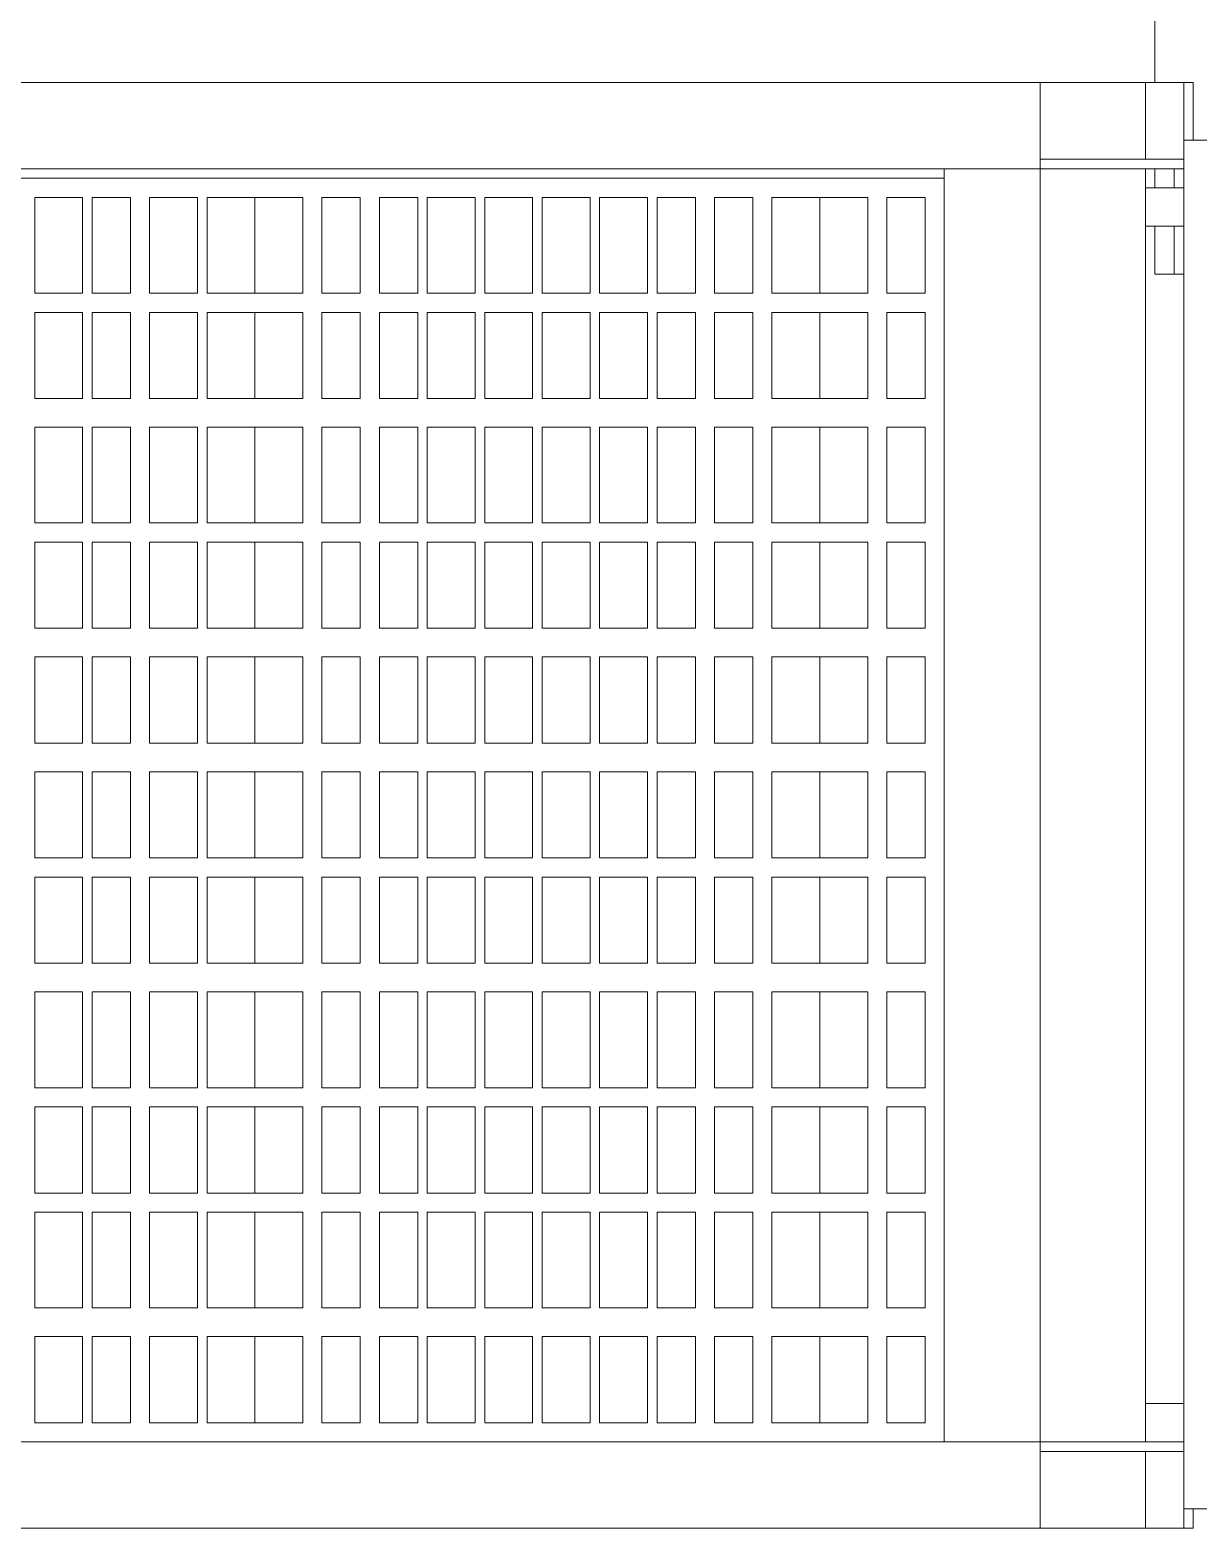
# Model space of a CAD drawing. Header units: metres. Extents: x -19121 to 152404, y -12107 to 46241.
# Drawn here: x 3762.8 to 3802.2, y 528.2 to 578.6 of the extents above; entities that cross this region are included whole.
import ezdxf

# ---------------------------------------------------------------- set-up
doc = ezdxf.new("R2010")
doc.units = ezdxf.units.M
doc.header["$LTSCALE"] = 50
doc.header["$MEASUREMENT"] = 0
doc.layers.get('0').update_dxf_attribs({"color": 9, "lineweight": 9})
doc.layers.add('32-ekipman', color=9, linetype='Continuous', lineweight=9)

# ---------------------------------------------------------------- blocks, each defined once
blk = doc.blocks.new('h')
for points in [[(182021.587, -16206.16), (182021.265, -16206.16), (182021.265, -16206.482)], [(182021.587, -16206.16), (182026.42, -16206.16)], [(182096.974, -16206.16), (182021.587, -16206.16)], [(182021.587, -16206.482), (182021.587, -16206.16)], [(182022.876, -16206.16), (182022.876, -16208.738)], [(182026.42, -16206.16), (182026.42, -16206.482)], [(182026.42, -16206.16), (182026.42, -16206.16)], [(182026.42, -16206.482), (182026.42, -16206.16)], [(182026.42, -16206.16), (182026.42, -16208.738)], [(182026.42, -16206.16), (182026.42, -16206.16)], [(182021.265, -16206.482), (182021.265, -16206.805)], [(182021.587, -16208.415), (182021.587, -16206.482)], [(182026.42, -16206.482), (182026.42, -16208.415)], [(182026.42, -16208.415), (182026.42, -16206.482)], [(182007.734, -16206.805), (182021.587, -16206.805)], [(182021.587, -16252.874), (182021.587, -16206.805)], [(182021.587, -16208.738), (182021.587, -16208.415)], [(182026.42, -16208.738), (182026.42, -16208.415)], [(182026.42, -16208.415), (182026.42, -16208.738)], [(182026.42, -16208.738), (182021.587, -16208.738)], [(182021.587, -16209.06), (182026.42, -16209.06)], [(182022.876, -16209.06), (182022.876, -16210.348)], [(182022.876, -16209.06), (182022.876, -16251.908)], [(182026.42, -16209.06), (182026.42, -16208.738)], [(182093.108, -16209.06), (182026.42, -16209.06)], [(182026.42, -16209.06), (182026.42, -16251.908)], [(182026.42, -16209.06), (182026.42, -16210.348)], [(182026.42, -16209.06), (182026.42, -16251.908)], [(182026.42, -16209.06), (182026.42, -16251.908)], [(182029.641, -16209.06), (182029.641, -16251.908)], [(182029.641, -16209.06), (182029.641, -16251.586)], [(182031.574, -16209.704), (182030.286, -16209.704)], [(182030.286, -16209.704), (182030.286, -16212.604)], [(182031.574, -16212.604), (182031.574, -16209.704)], [(182033.829, -16209.704), (182032.219, -16209.704)], [(182032.219, -16209.704), (182032.219, -16212.604)], [(182035.44, -16209.704), (182033.829, -16209.704)], [(182033.829, -16212.604), (182033.829, -16209.704)], [(182033.829, -16209.704), (182033.829, -16212.604)], [(182035.44, -16212.604), (182035.44, -16209.704)], [(182037.373, -16209.704), (182036.085, -16209.704)], [(182036.085, -16209.704), (182036.085, -16212.604)], [(182037.373, -16212.604), (182037.373, -16209.704)], [(182039.306, -16209.704), (182038.018, -16209.704)], [(182038.018, -16209.704), (182038.018, -16212.604)], [(182039.306, -16212.604), (182039.306, -16209.704)], [(182041.239, -16209.704), (182039.628, -16209.704)], [(182039.628, -16209.704), (182039.628, -16212.604)], [(182041.239, -16212.604), (182041.239, -16209.704)], [(182043.172, -16209.704), (182041.561, -16209.704)], [(182041.561, -16209.704), (182041.561, -16212.604)], [(182043.172, -16212.604), (182043.172, -16209.704)], [(182045.105, -16209.704), (182043.494, -16209.704)], [(182043.494, -16209.704), (182043.494, -16212.604)], [(182045.105, -16212.604), (182045.105, -16209.704)], [(182047.038, -16209.704), (182045.427, -16209.704)], [(182045.427, -16209.704), (182045.427, -16212.604)], [(182047.038, -16212.604), (182047.038, -16209.704)], [(182048.649, -16209.704), (182047.36, -16209.704)], [(182047.36, -16209.704), (182047.36, -16212.604)], [(182048.649, -16212.604), (182048.649, -16209.704)], [(182050.582, -16209.704), (182049.293, -16209.704)], [(182049.293, -16209.704), (182049.293, -16212.604)], [(182050.582, -16212.604), (182050.582, -16209.704)], [(182052.837, -16209.704), (182051.226, -16209.704)], [(182051.226, -16209.704), (182051.226, -16212.604)], [(182054.448, -16209.704), (182052.837, -16209.704)], [(182052.837, -16212.604), (182052.837, -16209.704)], [(182052.837, -16209.704), (182052.837, -16212.604)], [(182054.448, -16212.604), (182054.448, -16209.704)], [(182056.381, -16209.704), (182054.77, -16209.704)], [(182054.77, -16209.704), (182054.77, -16212.604)], [(182056.381, -16212.604), (182056.381, -16209.704)], [(182058.314, -16209.704), (182057.025, -16209.704)], [(182057.025, -16209.704), (182057.025, -16212.604)], [(182058.314, -16212.604), (182058.314, -16209.704)], [(182060.247, -16209.704), (182058.636, -16209.704)], [(182058.636, -16209.704), (182058.636, -16212.604)], [(182060.247, -16212.604), (182060.247, -16209.704)], [(182021.587, -16210.348), (182022.876, -16210.348)], [(182030.286, -16212.604), (182031.574, -16212.604)], [(182032.219, -16212.604), (182033.829, -16212.604)], [(182033.829, -16212.604), (182035.44, -16212.604)], [(182036.085, -16212.604), (182037.373, -16212.604)], [(182038.018, -16212.604), (182039.306, -16212.604)], [(182039.628, -16212.604), (182041.239, -16212.604)], [(182041.561, -16212.604), (182043.172, -16212.604)], [(182043.494, -16212.604), (182045.105, -16212.604)], [(182045.427, -16212.604), (182047.038, -16212.604)], [(182047.36, -16212.604), (182048.649, -16212.604)], [(182049.293, -16212.604), (182050.582, -16212.604)], [(182051.226, -16212.604), (182052.837, -16212.604)], [(182052.837, -16212.604), (182054.448, -16212.604)], [(182054.77, -16212.604), (182056.381, -16212.604)], [(182057.025, -16212.604), (182058.314, -16212.604)], [(182058.636, -16212.604), (182060.247, -16212.604)], [(182031.574, -16213.57), (182030.286, -16213.57)], [(182030.286, -16213.57), (182030.286, -16216.792)], [(182031.574, -16216.792), (182031.574, -16213.57)], [(182033.829, -16213.57), (182032.219, -16213.57)], [(182032.219, -16213.57), (182032.219, -16216.792)], [(182035.44, -16213.57), (182033.829, -16213.57)], [(182033.829, -16216.792), (182033.829, -16213.57)], [(182033.829, -16213.57), (182033.829, -16216.792)], [(182035.44, -16216.792), (182035.44, -16213.57)], [(182037.373, -16213.57), (182036.085, -16213.57)], [(182036.085, -16213.57), (182036.085, -16216.792)], [(182037.373, -16216.792), (182037.373, -16213.57)], [(182039.306, -16213.57), (182038.018, -16213.57)], [(182038.018, -16213.57), (182038.018, -16216.792)], [(182039.306, -16216.792), (182039.306, -16213.57)], [(182041.239, -16213.57), (182039.628, -16213.57)], [(182039.628, -16213.57), (182039.628, -16216.792)], [(182041.239, -16216.792), (182041.239, -16213.57)], [(182043.172, -16213.57), (182041.561, -16213.57)], [(182041.561, -16213.57), (182041.561, -16216.792)], [(182043.172, -16216.792), (182043.172, -16213.57)], [(182045.105, -16213.57), (182043.494, -16213.57)], [(182043.494, -16213.57), (182043.494, -16216.792)], [(182045.105, -16216.792), (182045.105, -16213.57)], [(182047.038, -16213.57), (182045.427, -16213.57)], [(182045.427, -16213.57), (182045.427, -16216.792)], [(182047.038, -16216.792), (182047.038, -16213.57)], [(182048.649, -16213.57), (182047.36, -16213.57)], [(182047.36, -16213.57), (182047.36, -16216.792)], [(182048.649, -16216.792), (182048.649, -16213.57)], [(182050.582, -16213.57), (182049.293, -16213.57)], [(182049.293, -16213.57), (182049.293, -16216.792)], [(182050.582, -16216.792), (182050.582, -16213.57)], [(182052.837, -16213.57), (182051.226, -16213.57)], [(182051.226, -16213.57), (182051.226, -16216.792)], [(182054.448, -16213.57), (182052.837, -16213.57)], [(182052.837, -16216.792), (182052.837, -16213.57)], [(182052.837, -16213.57), (182052.837, -16216.792)], [(182054.448, -16216.792), (182054.448, -16213.57)], [(182056.381, -16213.57), (182054.77, -16213.57)], [(182054.77, -16213.57), (182054.77, -16216.792)], [(182056.381, -16216.792), (182056.381, -16213.57)], [(182058.314, -16213.57), (182057.025, -16213.57)], [(182057.025, -16213.57), (182057.025, -16216.792)], [(182058.314, -16216.792), (182058.314, -16213.57)], [(182060.247, -16213.57), (182058.636, -16213.57)], [(182058.636, -16213.57), (182058.636, -16216.792)], [(182060.247, -16216.792), (182060.247, -16213.57)], [(182030.286, -16216.792), (182031.574, -16216.792)], [(182032.219, -16216.792), (182033.829, -16216.792)], [(182033.829, -16216.792), (182035.44, -16216.792)], [(182036.085, -16216.792), (182037.373, -16216.792)], [(182038.018, -16216.792), (182039.306, -16216.792)], [(182039.628, -16216.792), (182041.239, -16216.792)], [(182041.561, -16216.792), (182043.172, -16216.792)], [(182043.494, -16216.792), (182045.105, -16216.792)], [(182045.427, -16216.792), (182047.038, -16216.792)], [(182047.36, -16216.792), (182048.649, -16216.792)], [(182049.293, -16216.792), (182050.582, -16216.792)], [(182051.226, -16216.792), (182052.837, -16216.792)], [(182052.837, -16216.792), (182054.448, -16216.792)], [(182054.77, -16216.792), (182056.381, -16216.792)], [(182057.025, -16216.792), (182058.314, -16216.792)], [(182058.636, -16216.792), (182060.247, -16216.792)], [(182031.574, -16217.436), (182030.286, -16217.436)], [(182030.286, -16217.436), (182030.286, -16220.336)], [(182031.574, -16220.336), (182031.574, -16217.436)], [(182033.829, -16217.436), (182032.219, -16217.436)], [(182032.219, -16217.436), (182032.219, -16220.336)], [(182035.44, -16217.436), (182033.829, -16217.436)], [(182033.829, -16220.336), (182033.829, -16217.436)], [(182033.829, -16217.436), (182033.829, -16220.336)], [(182035.44, -16220.336), (182035.44, -16217.436)], [(182037.373, -16217.436), (182036.085, -16217.436)], [(182036.085, -16217.436), (182036.085, -16220.336)], [(182037.373, -16220.336), (182037.373, -16217.436)], [(182039.306, -16217.436), (182038.018, -16217.436)], [(182038.018, -16217.436), (182038.018, -16220.336)], [(182039.306, -16220.336), (182039.306, -16217.436)], [(182041.239, -16217.436), (182039.628, -16217.436)], [(182039.628, -16217.436), (182039.628, -16220.336)], [(182041.239, -16220.336), (182041.239, -16217.436)], [(182043.172, -16217.436), (182041.561, -16217.436)], [(182041.561, -16217.436), (182041.561, -16220.336)], [(182043.172, -16220.336), (182043.172, -16217.436)], [(182045.105, -16217.436), (182043.494, -16217.436)], [(182043.494, -16217.436), (182043.494, -16220.336)], [(182045.105, -16220.336), (182045.105, -16217.436)], [(182047.038, -16217.436), (182045.427, -16217.436)], [(182045.427, -16217.436), (182045.427, -16220.336)], [(182047.038, -16220.336), (182047.038, -16217.436)], [(182048.649, -16217.436), (182047.36, -16217.436)], [(182047.36, -16217.436), (182047.36, -16220.336)], [(182048.649, -16220.336), (182048.649, -16217.436)], [(182050.582, -16217.436), (182049.293, -16217.436)], [(182049.293, -16217.436), (182049.293, -16220.336)], [(182050.582, -16220.336), (182050.582, -16217.436)], [(182052.837, -16217.436), (182051.226, -16217.436)], [(182051.226, -16217.436), (182051.226, -16220.336)], [(182054.448, -16217.436), (182052.837, -16217.436)], [(182052.837, -16220.336), (182052.837, -16217.436)], [(182052.837, -16217.436), (182052.837, -16220.336)], [(182054.448, -16220.336), (182054.448, -16217.436)], [(182056.381, -16217.436), (182054.77, -16217.436)], [(182054.77, -16217.436), (182054.77, -16220.336)], [(182056.381, -16220.336), (182056.381, -16217.436)], [(182058.314, -16217.436), (182057.025, -16217.436)], [(182057.025, -16217.436), (182057.025, -16220.336)], [(182058.314, -16220.336), (182058.314, -16217.436)], [(182060.247, -16217.436), (182058.636, -16217.436)], [(182058.636, -16217.436), (182058.636, -16220.336)], [(182060.247, -16220.336), (182060.247, -16217.436)], [(182030.286, -16220.336), (182031.574, -16220.336)], [(182032.219, -16220.336), (182033.829, -16220.336)], [(182033.829, -16220.336), (182035.44, -16220.336)], [(182036.085, -16220.336), (182037.373, -16220.336)], [(182038.018, -16220.336), (182039.306, -16220.336)], [(182039.628, -16220.336), (182041.239, -16220.336)], [(182041.561, -16220.336), (182043.172, -16220.336)], [(182043.494, -16220.336), (182045.105, -16220.336)], [(182045.427, -16220.336), (182047.038, -16220.336)], [(182047.36, -16220.336), (182048.649, -16220.336)], [(182049.293, -16220.336), (182050.582, -16220.336)], [(182051.226, -16220.336), (182052.837, -16220.336)], [(182052.837, -16220.336), (182054.448, -16220.336)], [(182054.77, -16220.336), (182056.381, -16220.336)], [(182057.025, -16220.336), (182058.314, -16220.336)], [(182058.636, -16220.336), (182060.247, -16220.336)], [(182031.574, -16220.98), (182030.286, -16220.98)], [(182030.286, -16220.98), (182030.286, -16224.202)], [(182031.574, -16224.202), (182031.574, -16220.98)], [(182033.829, -16220.98), (182032.219, -16220.98)], [(182032.219, -16220.98), (182032.219, -16224.202)], [(182035.44, -16220.98), (182033.829, -16220.98)], [(182033.829, -16224.202), (182033.829, -16220.98)], [(182033.829, -16220.98), (182033.829, -16224.202)], [(182035.44, -16224.202), (182035.44, -16220.98)], [(182037.373, -16220.98), (182036.085, -16220.98)], [(182036.085, -16220.98), (182036.085, -16224.202)], [(182037.373, -16224.202), (182037.373, -16220.98)], [(182039.306, -16220.98), (182038.018, -16220.98)], [(182038.018, -16220.98), (182038.018, -16224.202)], [(182039.306, -16224.202), (182039.306, -16220.98)], [(182041.239, -16220.98), (182039.628, -16220.98)], [(182039.628, -16220.98), (182039.628, -16224.202)], [(182041.239, -16224.202), (182041.239, -16220.98)], [(182043.172, -16220.98), (182041.561, -16220.98)], [(182041.561, -16220.98), (182041.561, -16224.202)], [(182043.172, -16224.202), (182043.172, -16220.98)], [(182045.105, -16220.98), (182043.494, -16220.98)], [(182043.494, -16220.98), (182043.494, -16224.202)], [(182045.105, -16224.202), (182045.105, -16220.98)], [(182047.038, -16220.98), (182045.427, -16220.98)], [(182045.427, -16220.98), (182045.427, -16224.202)], [(182047.038, -16224.202), (182047.038, -16220.98)], [(182048.649, -16220.98), (182047.36, -16220.98)], [(182047.36, -16220.98), (182047.36, -16224.202)], [(182048.649, -16224.202), (182048.649, -16220.98)], [(182050.582, -16220.98), (182049.293, -16220.98)], [(182049.293, -16220.98), (182049.293, -16224.202)], [(182050.582, -16224.202), (182050.582, -16220.98)], [(182052.837, -16220.98), (182051.226, -16220.98)], [(182051.226, -16220.98), (182051.226, -16224.202)], [(182054.448, -16220.98), (182052.837, -16220.98)], [(182052.837, -16224.202), (182052.837, -16220.98)], [(182052.837, -16220.98), (182052.837, -16224.202)], [(182054.448, -16224.202), (182054.448, -16220.98)], [(182056.381, -16220.98), (182054.77, -16220.98)], [(182054.77, -16220.98), (182054.77, -16224.202)], [(182056.381, -16224.202), (182056.381, -16220.98)], [(182058.314, -16220.98), (182057.025, -16220.98)], [(182057.025, -16220.98), (182057.025, -16224.202)], [(182058.314, -16224.202), (182058.314, -16220.98)], [(182060.247, -16220.98), (182058.636, -16220.98)], [(182058.636, -16220.98), (182058.636, -16224.202)], [(182060.247, -16224.202), (182060.247, -16220.98)], [(182030.286, -16224.202), (182031.574, -16224.202)], [(182032.219, -16224.202), (182033.829, -16224.202)], [(182033.829, -16224.202), (182035.44, -16224.202)], [(182036.085, -16224.202), (182037.373, -16224.202)], [(182038.018, -16224.202), (182039.306, -16224.202)], [(182039.628, -16224.202), (182041.239, -16224.202)], [(182041.561, -16224.202), (182043.172, -16224.202)], [(182043.494, -16224.202), (182045.105, -16224.202)], [(182045.427, -16224.202), (182047.038, -16224.202)], [(182047.36, -16224.202), (182048.649, -16224.202)], [(182049.293, -16224.202), (182050.582, -16224.202)], [(182051.226, -16224.202), (182052.837, -16224.202)], [(182052.837, -16224.202), (182054.448, -16224.202)], [(182054.77, -16224.202), (182056.381, -16224.202)], [(182057.025, -16224.202), (182058.314, -16224.202)], [(182058.636, -16224.202), (182060.247, -16224.202)], [(182031.574, -16225.168), (182030.286, -16225.168)], [(182030.286, -16225.168), (182030.286, -16228.068)], [(182031.574, -16228.068), (182031.574, -16225.168)], [(182033.829, -16225.168), (182032.219, -16225.168)], [(182032.219, -16225.168), (182032.219, -16228.068)], [(182035.44, -16225.168), (182033.829, -16225.168)], [(182033.829, -16228.068), (182033.829, -16225.168)], [(182033.829, -16225.168), (182033.829, -16228.068)], [(182035.44, -16228.068), (182035.44, -16225.168)], [(182037.373, -16225.168), (182036.085, -16225.168)], [(182036.085, -16225.168), (182036.085, -16228.068)], [(182037.373, -16228.068), (182037.373, -16225.168)], [(182039.306, -16225.168), (182038.018, -16225.168)], [(182038.018, -16225.168), (182038.018, -16228.068)], [(182039.306, -16228.068), (182039.306, -16225.168)], [(182041.239, -16225.168), (182039.628, -16225.168)], [(182039.628, -16225.168), (182039.628, -16228.068)], [(182041.239, -16228.068), (182041.239, -16225.168)], [(182043.172, -16225.168), (182041.561, -16225.168)], [(182041.561, -16225.168), (182041.561, -16228.068)], [(182043.172, -16228.068), (182043.172, -16225.168)], [(182045.105, -16225.168), (182043.494, -16225.168)], [(182043.494, -16225.168), (182043.494, -16228.068)], [(182045.105, -16228.068), (182045.105, -16225.168)], [(182047.038, -16225.168), (182045.427, -16225.168)], [(182045.427, -16225.168), (182045.427, -16228.068)], [(182047.038, -16228.068), (182047.038, -16225.168)], [(182048.649, -16225.168), (182047.36, -16225.168)], [(182047.36, -16225.168), (182047.36, -16228.068)], [(182048.649, -16228.068), (182048.649, -16225.168)], [(182050.582, -16225.168), (182049.293, -16225.168)], [(182049.293, -16225.168), (182049.293, -16228.068)], [(182050.582, -16228.068), (182050.582, -16225.168)], [(182052.837, -16225.168), (182051.226, -16225.168)], [(182051.226, -16225.168), (182051.226, -16228.068)], [(182054.448, -16225.168), (182052.837, -16225.168)], [(182052.837, -16228.068), (182052.837, -16225.168)], [(182052.837, -16225.168), (182052.837, -16228.068)], [(182054.448, -16228.068), (182054.448, -16225.168)], [(182056.381, -16225.168), (182054.77, -16225.168)], [(182054.77, -16225.168), (182054.77, -16228.068)], [(182056.381, -16228.068), (182056.381, -16225.168)], [(182058.314, -16225.168), (182057.025, -16225.168)], [(182057.025, -16225.168), (182057.025, -16228.068)], [(182058.314, -16228.068), (182058.314, -16225.168)], [(182060.247, -16225.168), (182058.636, -16225.168)], [(182058.636, -16225.168), (182058.636, -16228.068)], [(182060.247, -16228.068), (182060.247, -16225.168)], [(182030.286, -16228.068), (182031.574, -16228.068)], [(182032.219, -16228.068), (182033.829, -16228.068)], [(182033.829, -16228.068), (182035.44, -16228.068)], [(182036.085, -16228.068), (182037.373, -16228.068)], [(182038.018, -16228.068), (182039.306, -16228.068)], [(182039.628, -16228.068), (182041.239, -16228.068)], [(182041.561, -16228.068), (182043.172, -16228.068)], [(182043.494, -16228.068), (182045.105, -16228.068)], [(182045.427, -16228.068), (182047.038, -16228.068)], [(182047.36, -16228.068), (182048.649, -16228.068)], [(182049.293, -16228.068), (182050.582, -16228.068)], [(182051.226, -16228.068), (182052.837, -16228.068)], [(182052.837, -16228.068), (182054.448, -16228.068)], [(182054.77, -16228.068), (182056.381, -16228.068)], [(182057.025, -16228.068), (182058.314, -16228.068)], [(182058.636, -16228.068), (182060.247, -16228.068)], [(182031.574, -16228.712), (182030.286, -16228.712)], [(182030.286, -16228.712), (182030.286, -16231.611)], [(182031.574, -16231.611), (182031.574, -16228.712)], [(182033.829, -16228.712), (182032.219, -16228.712)], [(182032.219, -16228.712), (182032.219, -16231.611)], [(182035.44, -16228.712), (182033.829, -16228.712)], [(182033.829, -16231.611), (182033.829, -16228.712)], [(182033.829, -16228.712), (182033.829, -16231.611)], [(182035.44, -16231.611), (182035.44, -16228.712)], [(182037.373, -16228.712), (182036.085, -16228.712)], [(182036.085, -16228.712), (182036.085, -16231.611)], [(182037.373, -16231.611), (182037.373, -16228.712)], [(182039.306, -16228.712), (182038.018, -16228.712)], [(182038.018, -16228.712), (182038.018, -16231.611)], [(182039.306, -16231.611), (182039.306, -16228.712)], [(182041.239, -16228.712), (182039.628, -16228.712)], [(182039.628, -16228.712), (182039.628, -16231.611)], [(182041.239, -16231.611), (182041.239, -16228.712)], [(182043.172, -16228.712), (182041.561, -16228.712)], [(182041.561, -16228.712), (182041.561, -16231.611)], [(182043.172, -16231.611), (182043.172, -16228.712)], [(182045.105, -16228.712), (182043.494, -16228.712)], [(182043.494, -16228.712), (182043.494, -16231.611)], [(182045.105, -16231.611), (182045.105, -16228.712)], [(182047.038, -16228.712), (182045.427, -16228.712)], [(182045.427, -16228.712), (182045.427, -16231.611)], [(182047.038, -16231.611), (182047.038, -16228.712)], [(182048.649, -16228.712), (182047.36, -16228.712)], [(182047.36, -16228.712), (182047.36, -16231.611)], [(182048.649, -16231.611), (182048.649, -16228.712)], [(182050.582, -16228.712), (182049.293, -16228.712)], [(182049.293, -16228.712), (182049.293, -16231.611)], [(182050.582, -16231.611), (182050.582, -16228.712)], [(182052.837, -16228.712), (182051.226, -16228.712)], [(182051.226, -16228.712), (182051.226, -16231.611)], [(182054.448, -16228.712), (182052.837, -16228.712)], [(182052.837, -16231.611), (182052.837, -16228.712)], [(182052.837, -16228.712), (182052.837, -16231.611)], [(182054.448, -16231.611), (182054.448, -16228.712)], [(182056.381, -16228.712), (182054.77, -16228.712)], [(182054.77, -16228.712), (182054.77, -16231.611)], [(182056.381, -16231.611), (182056.381, -16228.712)], [(182058.314, -16228.712), (182057.025, -16228.712)], [(182057.025, -16228.712), (182057.025, -16231.611)], [(182058.314, -16231.611), (182058.314, -16228.712)], [(182060.247, -16228.712), (182058.636, -16228.712)], [(182058.636, -16228.712), (182058.636, -16231.611)], [(182060.247, -16231.611), (182060.247, -16228.712)], [(182030.286, -16231.611), (182031.574, -16231.611)], [(182032.219, -16231.611), (182033.829, -16231.611)], [(182033.829, -16231.611), (182035.44, -16231.611)], [(182036.085, -16231.611), (182037.373, -16231.611)], [(182038.018, -16231.611), (182039.306, -16231.611)], [(182039.628, -16231.611), (182041.239, -16231.611)], [(182041.561, -16231.611), (182043.172, -16231.611)], [(182043.494, -16231.611), (182045.105, -16231.611)], [(182045.427, -16231.611), (182047.038, -16231.611)], [(182047.36, -16231.611), (182048.649, -16231.611)], [(182049.293, -16231.611), (182050.582, -16231.611)], [(182051.226, -16231.611), (182052.837, -16231.611)], [(182052.837, -16231.611), (182054.448, -16231.611)], [(182054.77, -16231.611), (182056.381, -16231.611)], [(182057.025, -16231.611), (182058.314, -16231.611)], [(182058.636, -16231.611), (182060.247, -16231.611)], [(182031.574, -16232.578), (182030.286, -16232.578)], [(182030.286, -16232.578), (182030.286, -16235.477)], [(182031.574, -16235.477), (182031.574, -16232.578)], [(182033.829, -16232.578), (182032.219, -16232.578)], [(182032.219, -16232.578), (182032.219, -16235.477)], [(182035.44, -16232.578), (182033.829, -16232.578)], [(182033.829, -16235.477), (182033.829, -16232.578)], [(182033.829, -16232.578), (182033.829, -16235.477)], [(182035.44, -16235.477), (182035.44, -16232.578)], [(182037.373, -16232.578), (182036.085, -16232.578)], [(182036.085, -16232.578), (182036.085, -16235.477)], [(182037.373, -16235.477), (182037.373, -16232.578)], [(182039.306, -16232.578), (182038.018, -16232.578)], [(182038.018, -16232.578), (182038.018, -16235.477)], [(182039.306, -16235.477), (182039.306, -16232.578)], [(182041.239, -16232.578), (182039.628, -16232.578)], [(182039.628, -16232.578), (182039.628, -16235.477)], [(182041.239, -16235.477), (182041.239, -16232.578)], [(182043.172, -16232.578), (182041.561, -16232.578)], [(182041.561, -16232.578), (182041.561, -16235.477)], [(182043.172, -16235.477), (182043.172, -16232.578)], [(182045.105, -16232.578), (182043.494, -16232.578)], [(182043.494, -16232.578), (182043.494, -16235.477)], [(182045.105, -16235.477), (182045.105, -16232.578)], [(182047.038, -16232.578), (182045.427, -16232.578)], [(182045.427, -16232.578), (182045.427, -16235.477)], [(182047.038, -16235.477), (182047.038, -16232.578)], [(182048.649, -16232.578), (182047.36, -16232.578)], [(182047.36, -16232.578), (182047.36, -16235.477)], [(182048.649, -16235.477), (182048.649, -16232.578)], [(182050.582, -16232.578), (182049.293, -16232.578)], [(182049.293, -16232.578), (182049.293, -16235.477)], [(182050.582, -16235.477), (182050.582, -16232.578)], [(182052.837, -16232.578), (182051.226, -16232.578)], [(182051.226, -16232.578), (182051.226, -16235.477)], [(182054.448, -16232.578), (182052.837, -16232.578)], [(182052.837, -16235.477), (182052.837, -16232.578)], [(182052.837, -16232.578), (182052.837, -16235.477)], [(182054.448, -16235.477), (182054.448, -16232.578)], [(182056.381, -16232.578), (182054.77, -16232.578)], [(182054.77, -16232.578), (182054.77, -16235.477)], [(182056.381, -16235.477), (182056.381, -16232.578)], [(182058.314, -16232.578), (182057.025, -16232.578)], [(182057.025, -16232.578), (182057.025, -16235.477)], [(182058.314, -16235.477), (182058.314, -16232.578)], [(182060.247, -16232.578), (182058.636, -16232.578)], [(182058.636, -16232.578), (182058.636, -16235.477)], [(182060.247, -16235.477), (182060.247, -16232.578)], [(182030.286, -16235.477), (182031.574, -16235.477)], [(182032.219, -16235.477), (182033.829, -16235.477)], [(182033.829, -16235.477), (182035.44, -16235.477)], [(182036.085, -16235.477), (182037.373, -16235.477)], [(182038.018, -16235.477), (182039.306, -16235.477)], [(182039.628, -16235.477), (182041.239, -16235.477)], [(182041.561, -16235.477), (182043.172, -16235.477)], [(182043.494, -16235.477), (182045.105, -16235.477)], [(182045.427, -16235.477), (182047.038, -16235.477)], [(182047.36, -16235.477), (182048.649, -16235.477)], [(182049.293, -16235.477), (182050.582, -16235.477)], [(182051.226, -16235.477), (182052.837, -16235.477)], [(182052.837, -16235.477), (182054.448, -16235.477)], [(182054.77, -16235.477), (182056.381, -16235.477)], [(182057.025, -16235.477), (182058.314, -16235.477)], [(182058.636, -16235.477), (182060.247, -16235.477)], [(182031.574, -16236.444), (182030.286, -16236.444)], [(182030.286, -16236.444), (182030.286, -16239.343)], [(182031.574, -16239.343), (182031.574, -16236.444)], [(182033.829, -16236.444), (182032.219, -16236.444)], [(182032.219, -16236.444), (182032.219, -16239.343)], [(182035.44, -16236.444), (182033.829, -16236.444)], [(182033.829, -16239.343), (182033.829, -16236.444)], [(182033.829, -16236.444), (182033.829, -16239.343)], [(182035.44, -16239.343), (182035.44, -16236.444)], [(182037.373, -16236.444), (182036.085, -16236.444)], [(182036.085, -16236.444), (182036.085, -16239.343)], [(182037.373, -16239.343), (182037.373, -16236.444)], [(182039.306, -16236.444), (182038.018, -16236.444)], [(182038.018, -16236.444), (182038.018, -16239.343)], [(182039.306, -16239.343), (182039.306, -16236.444)], [(182041.239, -16236.444), (182039.628, -16236.444)], [(182039.628, -16236.444), (182039.628, -16239.343)], [(182041.239, -16239.343), (182041.239, -16236.444)], [(182043.172, -16236.444), (182041.561, -16236.444)], [(182041.561, -16236.444), (182041.561, -16239.343)], [(182043.172, -16239.343), (182043.172, -16236.444)], [(182045.105, -16236.444), (182043.494, -16236.444)], [(182043.494, -16236.444), (182043.494, -16239.343)], [(182045.105, -16239.343), (182045.105, -16236.444)], [(182047.038, -16236.444), (182045.427, -16236.444)], [(182045.427, -16236.444), (182045.427, -16239.343)], [(182047.038, -16239.343), (182047.038, -16236.444)], [(182048.649, -16236.444), (182047.36, -16236.444)], [(182047.36, -16236.444), (182047.36, -16239.343)], [(182048.649, -16239.343), (182048.649, -16236.444)], [(182050.582, -16236.444), (182049.293, -16236.444)], [(182049.293, -16236.444), (182049.293, -16239.343)], [(182050.582, -16239.343), (182050.582, -16236.444)], [(182052.837, -16236.444), (182051.226, -16236.444)], [(182051.226, -16236.444), (182051.226, -16239.343)], [(182054.448, -16236.444), (182052.837, -16236.444)], [(182052.837, -16239.343), (182052.837, -16236.444)], [(182052.837, -16236.444), (182052.837, -16239.343)], [(182054.448, -16239.343), (182054.448, -16236.444)], [(182056.381, -16236.444), (182054.77, -16236.444)], [(182054.77, -16236.444), (182054.77, -16239.343)], [(182056.381, -16239.343), (182056.381, -16236.444)], [(182058.314, -16236.444), (182057.025, -16236.444)], [(182057.025, -16236.444), (182057.025, -16239.343)], [(182058.314, -16239.343), (182058.314, -16236.444)], [(182060.247, -16236.444), (182058.636, -16236.444)], [(182058.636, -16236.444), (182058.636, -16239.343)], [(182060.247, -16239.343), (182060.247, -16236.444)], [(182030.286, -16239.343), (182031.574, -16239.343)], [(182032.219, -16239.343), (182033.829, -16239.343)], [(182033.829, -16239.343), (182035.44, -16239.343)], [(182036.085, -16239.343), (182037.373, -16239.343)], [(182038.018, -16239.343), (182039.306, -16239.343)], [(182039.628, -16239.343), (182041.239, -16239.343)], [(182041.561, -16239.343), (182043.172, -16239.343)], [(182043.494, -16239.343), (182045.105, -16239.343)], [(182045.427, -16239.343), (182047.038, -16239.343)], [(182047.36, -16239.343), (182048.649, -16239.343)], [(182049.293, -16239.343), (182050.582, -16239.343)], [(182051.226, -16239.343), (182052.837, -16239.343)], [(182052.837, -16239.343), (182054.448, -16239.343)], [(182054.77, -16239.343), (182056.381, -16239.343)], [(182057.025, -16239.343), (182058.314, -16239.343)], [(182058.636, -16239.343), (182060.247, -16239.343)], [(182031.574, -16239.988), (182030.286, -16239.988)], [(182030.286, -16239.988), (182030.286, -16243.209)], [(182031.574, -16243.209), (182031.574, -16239.988)], [(182033.829, -16239.988), (182032.219, -16239.988)], [(182032.219, -16239.988), (182032.219, -16243.209)], [(182035.44, -16239.988), (182033.829, -16239.988)], [(182033.829, -16243.209), (182033.829, -16239.988)], [(182033.829, -16239.988), (182033.829, -16243.209)], [(182035.44, -16243.209), (182035.44, -16239.988)], [(182037.373, -16239.988), (182036.085, -16239.988)], [(182036.085, -16239.988), (182036.085, -16243.209)], [(182037.373, -16243.209), (182037.373, -16239.988)], [(182039.306, -16239.988), (182038.018, -16239.988)], [(182038.018, -16239.988), (182038.018, -16243.209)], [(182039.306, -16243.209), (182039.306, -16239.988)], [(182041.239, -16239.988), (182039.628, -16239.988)], [(182039.628, -16239.988), (182039.628, -16243.209)], [(182041.239, -16243.209), (182041.239, -16239.988)], [(182043.172, -16239.988), (182041.561, -16239.988)], [(182041.561, -16239.988), (182041.561, -16243.209)], [(182043.172, -16243.209), (182043.172, -16239.988)], [(182045.105, -16239.988), (182043.494, -16239.988)], [(182043.494, -16239.988), (182043.494, -16243.209)], [(182045.105, -16243.209), (182045.105, -16239.988)], [(182047.038, -16239.988), (182045.427, -16239.988)], [(182045.427, -16239.988), (182045.427, -16243.209)], [(182047.038, -16243.209), (182047.038, -16239.988)], [(182048.649, -16239.988), (182047.36, -16239.988)], [(182047.36, -16239.988), (182047.36, -16243.209)], [(182048.649, -16243.209), (182048.649, -16239.988)], [(182050.582, -16239.988), (182049.293, -16239.988)], [(182049.293, -16239.988), (182049.293, -16243.209)], [(182050.582, -16243.209), (182050.582, -16239.988)], [(182052.837, -16239.988), (182051.226, -16239.988)], [(182051.226, -16239.988), (182051.226, -16243.209)], [(182054.448, -16239.988), (182052.837, -16239.988)], [(182052.837, -16243.209), (182052.837, -16239.988)], [(182052.837, -16239.988), (182052.837, -16243.209)], [(182054.448, -16243.209), (182054.448, -16239.988)], [(182056.381, -16239.988), (182054.77, -16239.988)], [(182054.77, -16239.988), (182054.77, -16243.209)], [(182056.381, -16243.209), (182056.381, -16239.988)], [(182058.314, -16239.988), (182057.025, -16239.988)], [(182057.025, -16239.988), (182057.025, -16243.209)], [(182058.314, -16243.209), (182058.314, -16239.988)], [(182060.247, -16239.988), (182058.636, -16239.988)], [(182058.636, -16239.988), (182058.636, -16243.209)], [(182060.247, -16243.209), (182060.247, -16239.988)], [(182030.286, -16243.209), (182031.574, -16243.209)], [(182032.219, -16243.209), (182033.829, -16243.209)], [(182033.829, -16243.209), (182035.44, -16243.209)], [(182036.085, -16243.209), (182037.373, -16243.209)], [(182038.018, -16243.209), (182039.306, -16243.209)], [(182039.628, -16243.209), (182041.239, -16243.209)], [(182041.561, -16243.209), (182043.172, -16243.209)], [(182043.494, -16243.209), (182045.105, -16243.209)], [(182045.427, -16243.209), (182047.038, -16243.209)], [(182047.36, -16243.209), (182048.649, -16243.209)], [(182049.293, -16243.209), (182050.582, -16243.209)], [(182051.226, -16243.209), (182052.837, -16243.209)], [(182052.837, -16243.209), (182054.448, -16243.209)], [(182054.77, -16243.209), (182056.381, -16243.209)], [(182057.025, -16243.209), (182058.314, -16243.209)], [(182058.636, -16243.209), (182060.247, -16243.209)], [(182031.574, -16244.176), (182030.286, -16244.176)], [(182030.286, -16244.176), (182030.286, -16247.075)], [(182031.574, -16247.075), (182031.574, -16244.176)], [(182033.829, -16244.176), (182032.219, -16244.176)], [(182032.219, -16244.176), (182032.219, -16247.075)], [(182035.44, -16244.176), (182033.829, -16244.176)], [(182033.829, -16247.075), (182033.829, -16244.176)], [(182033.829, -16244.176), (182033.829, -16247.075)], [(182035.44, -16247.075), (182035.44, -16244.176)], [(182037.373, -16244.176), (182036.085, -16244.176)], [(182036.085, -16244.176), (182036.085, -16247.075)], [(182037.373, -16247.075), (182037.373, -16244.176)], [(182039.306, -16244.176), (182038.018, -16244.176)], [(182038.018, -16244.176), (182038.018, -16247.075)], [(182039.306, -16247.075), (182039.306, -16244.176)], [(182041.239, -16244.176), (182039.628, -16244.176)], [(182039.628, -16244.176), (182039.628, -16247.075)], [(182041.239, -16247.075), (182041.239, -16244.176)], [(182043.172, -16244.176), (182041.561, -16244.176)], [(182041.561, -16244.176), (182041.561, -16247.075)], [(182043.172, -16247.075), (182043.172, -16244.176)], [(182045.105, -16244.176), (182043.494, -16244.176)], [(182043.494, -16244.176), (182043.494, -16247.075)], [(182045.105, -16247.075), (182045.105, -16244.176)], [(182047.038, -16244.176), (182045.427, -16244.176)], [(182045.427, -16244.176), (182045.427, -16247.075)], [(182047.038, -16247.075), (182047.038, -16244.176)], [(182048.649, -16244.176), (182047.36, -16244.176)], [(182047.36, -16244.176), (182047.36, -16247.075)], [(182048.649, -16247.075), (182048.649, -16244.176)], [(182050.582, -16244.176), (182049.293, -16244.176)], [(182049.293, -16244.176), (182049.293, -16247.075)], [(182050.582, -16247.075), (182050.582, -16244.176)], [(182052.837, -16244.176), (182051.226, -16244.176)], [(182051.226, -16244.176), (182051.226, -16247.075)], [(182054.448, -16244.176), (182052.837, -16244.176)], [(182052.837, -16247.075), (182052.837, -16244.176)], [(182052.837, -16244.176), (182052.837, -16247.075)], [(182054.448, -16247.075), (182054.448, -16244.176)], [(182056.381, -16244.176), (182054.77, -16244.176)], [(182054.77, -16244.176), (182054.77, -16247.075)], [(182056.381, -16247.075), (182056.381, -16244.176)], [(182058.314, -16244.176), (182057.025, -16244.176)], [(182057.025, -16244.176), (182057.025, -16247.075)], [(182058.314, -16247.075), (182058.314, -16244.176)], [(182060.247, -16244.176), (182058.636, -16244.176)], [(182058.636, -16244.176), (182058.636, -16247.075)], [(182060.247, -16247.075), (182060.247, -16244.176)], [(182030.286, -16247.075), (182031.574, -16247.075)], [(182032.219, -16247.075), (182033.829, -16247.075)], [(182033.829, -16247.075), (182035.44, -16247.075)], [(182036.085, -16247.075), (182037.373, -16247.075)], [(182038.018, -16247.075), (182039.306, -16247.075)], [(182039.628, -16247.075), (182041.239, -16247.075)], [(182041.561, -16247.075), (182043.172, -16247.075)], [(182043.494, -16247.075), (182045.105, -16247.075)], [(182045.427, -16247.075), (182047.038, -16247.075)], [(182047.36, -16247.075), (182048.649, -16247.075)], [(182049.293, -16247.075), (182050.582, -16247.075)], [(182051.226, -16247.075), (182052.837, -16247.075)], [(182052.837, -16247.075), (182054.448, -16247.075)], [(182054.77, -16247.075), (182056.381, -16247.075)], [(182057.025, -16247.075), (182058.314, -16247.075)], [(182058.636, -16247.075), (182060.247, -16247.075)], [(182031.574, -16247.72), (182030.286, -16247.72)], [(182030.286, -16247.72), (182030.286, -16250.941)], [(182031.574, -16250.941), (182031.574, -16247.72)], [(182033.829, -16247.72), (182032.219, -16247.72)], [(182032.219, -16247.72), (182032.219, -16250.941)], [(182035.44, -16247.72), (182033.829, -16247.72)], [(182033.829, -16250.941), (182033.829, -16247.72)], [(182033.829, -16247.72), (182033.829, -16250.941)], [(182035.44, -16250.941), (182035.44, -16247.72)], [(182037.373, -16247.72), (182036.085, -16247.72)], [(182036.085, -16247.72), (182036.085, -16250.941)], [(182037.373, -16250.941), (182037.373, -16247.72)], [(182039.306, -16247.72), (182038.018, -16247.72)], [(182038.018, -16247.72), (182038.018, -16250.941)], [(182039.306, -16250.941), (182039.306, -16247.72)], [(182041.239, -16247.72), (182039.628, -16247.72)], [(182039.628, -16247.72), (182039.628, -16250.941)], [(182041.239, -16250.941), (182041.239, -16247.72)], [(182043.172, -16247.72), (182041.561, -16247.72)], [(182041.561, -16247.72), (182041.561, -16250.941)], [(182043.172, -16250.941), (182043.172, -16247.72)], [(182045.105, -16247.72), (182043.494, -16247.72)], [(182043.494, -16247.72), (182043.494, -16250.941)], [(182045.105, -16250.941), (182045.105, -16247.72)], [(182047.038, -16247.72), (182045.427, -16247.72)], [(182045.427, -16247.72), (182045.427, -16250.941)], [(182047.038, -16250.941), (182047.038, -16247.72)], [(182048.649, -16247.72), (182047.36, -16247.72)], [(182047.36, -16247.72), (182047.36, -16250.941)], [(182048.649, -16250.941), (182048.649, -16247.72)], [(182050.582, -16247.72), (182049.293, -16247.72)], [(182049.293, -16247.72), (182049.293, -16250.941)], [(182050.582, -16250.941), (182050.582, -16247.72)], [(182052.837, -16247.72), (182051.226, -16247.72)], [(182051.226, -16247.72), (182051.226, -16250.941)], [(182054.448, -16247.72), (182052.837, -16247.72)], [(182052.837, -16250.941), (182052.837, -16247.72)], [(182052.837, -16247.72), (182052.837, -16250.941)], [(182054.448, -16250.941), (182054.448, -16247.72)], [(182056.381, -16247.72), (182054.77, -16247.72)], [(182054.77, -16247.72), (182054.77, -16250.941)], [(182056.381, -16250.941), (182056.381, -16247.72)], [(182058.314, -16247.72), (182057.025, -16247.72)], [(182057.025, -16247.72), (182057.025, -16250.941)], [(182058.314, -16250.941), (182058.314, -16247.72)], [(182060.247, -16247.72), (182058.636, -16247.72)], [(182058.636, -16247.72), (182058.636, -16250.941)], [(182060.247, -16250.941), (182060.247, -16247.72)], [(182022.554, -16248.364), (182021.587, -16248.364)], [(182021.909, -16249.975), (182021.909, -16248.364)], [(182022.554, -16249.975), (182022.554, -16248.364)], [(182021.587, -16249.975), (182022.876, -16249.975)], [(182022.876, -16249.975), (182022.876, -16251.264)], [(182026.42, -16249.975), (182026.42, -16251.264)], [(182030.286, -16250.941), (182031.574, -16250.941)], [(182032.219, -16250.941), (182033.829, -16250.941)], [(182033.829, -16250.941), (182035.44, -16250.941)], [(182036.085, -16250.941), (182037.373, -16250.941)], [(182038.018, -16250.941), (182039.306, -16250.941)], [(182039.628, -16250.941), (182041.239, -16250.941)], [(182041.561, -16250.941), (182043.172, -16250.941)], [(182043.494, -16250.941), (182045.105, -16250.941)], [(182045.427, -16250.941), (182047.038, -16250.941)], [(182047.36, -16250.941), (182048.649, -16250.941)], [(182049.293, -16250.941), (182050.582, -16250.941)], [(182051.226, -16250.941), (182052.837, -16250.941)], [(182052.837, -16250.941), (182054.448, -16250.941)], [(182054.77, -16250.941), (182056.381, -16250.941)], [(182057.025, -16250.941), (182058.314, -16250.941)], [(182058.636, -16250.941), (182060.247, -16250.941)], [(182021.587, -16251.264), (182022.876, -16251.264)], [(182021.909, -16251.908), (182021.909, -16251.264)], [(182022.554, -16251.908), (182022.554, -16251.264)], [(182021.587, -16251.908), (182026.42, -16251.908)], [(182096.974, -16251.908), (182026.42, -16251.908)], [(182026.42, -16251.908), (182026.42, -16252.23)], [(182029.641, -16251.586), (182093.108, -16251.586)], [(182026.42, -16252.23), (182021.587, -16252.23)], [(182021.587, -16252.23), (182021.587, -16252.552)], [(182021.587, -16252.552), (182021.587, -16254.485)], [(182022.876, -16252.23), (182022.876, -16254.807)], [(182026.42, -16252.23), (182026.42, -16254.807)], [(182026.42, -16252.552), (182026.42, -16252.23)], [(182026.42, -16252.23), (182026.42, -16252.552)], [(182026.42, -16254.485), (182026.42, -16252.552)], [(182026.42, -16252.552), (182026.42, -16254.485)], [(182007.734, -16252.874), (182021.587, -16252.874)], [(182021.265, -16254.485), (182021.265, -16252.874)], [(182021.587, -16254.807), (182021.265, -16254.807), (182021.265, -16254.485)], [(182021.587, -16254.485), (182021.587, -16254.807)], [(182026.42, -16254.807), (182026.42, -16254.485)], [(182026.42, -16254.485), (182026.42, -16254.807)], [(182096.974, -16254.807), (182021.587, -16254.807)], [(182021.587, -16254.807), (182026.42, -16254.807)], [(182022.554, -16254.807), (182022.554, -16361.122)], [(182026.42, -16254.807), (182026.42, -16254.807)]]:
    blk.add_lwpolyline(points)
blk = doc.blocks.new('2.bod.Mimari')
at = {"layer": '32-ekipman', "ltscale": 2, "rotation": 180}
blk.add_blockref('h', (185823.255, -24307.965), dxfattribs=at)

msp = doc.modelspace()

# ---------------------------------------------------------------- block references
msp.add_blockref('2.bod.Mimari', (0, 8630))

doc.saveas('drawing.dxf')
